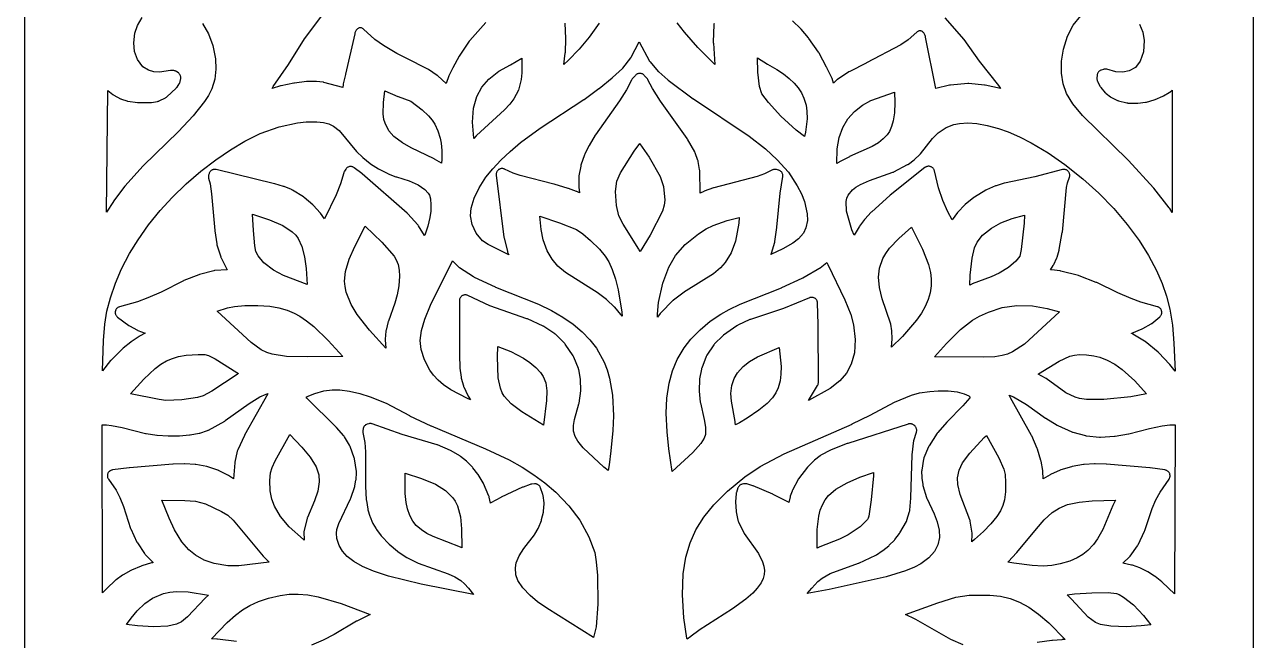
# Model space of a CAD drawing. Header units: millimetres. Extents: x 0 to 63, y 0 to 126.
# Drawn here: x 0 to 63.3, y 62.6 to 94.3 of the extents above; entities that cross this region are included whole.
import ezdxf

# ---------------------------------------------------------------- set-up
doc = ezdxf.new("R2010")
doc.units = ezdxf.units.MM
doc.layers.add('CUT', color=1, linetype='Continuous')

msp = doc.modelspace()

# ---------------------------------------------------------------- linework, layer by layer
at = {"layer": 'CUT'}
for points in [[(50.134, 123), (50.134, 126), (42.134, 126), (42.134, 123), (21.134, 123), (21.134, 126), (13.134, 126), (13.134, 123), (0, 123), (0, 3), (13.134, 3), (13.134, 0), (21.134, 0), (21.134, 3), (42.134, 3), (42.134, 0), (50.134, 0), (50.134, 3), (63.2679, 3), (63.2679, 123)], [(38.7109, 86.8357), (38.6808, 86.8419), (38.6504, 86.8451), (38.6196, 86.8451), (38.589, 86.8421), (38.559, 86.8361), (38.5297, 86.8271), (38.5015, 86.8152), (38.0941, 86.6188), (37.7132, 86.4848), (35.4905, 85.8947), (35.4663, 85.8872), (34.9887, 85.7169), (34.9644, 85.7071), (34.7806, 85.6231), (34.7577, 86.7915), (34.7563, 86.8147), (34.7531, 86.8378), (34.679, 87.2533), (34.6736, 87.2775), (34.6662, 87.3013), (34.5219, 87.7044), (34.5122, 87.7283), (34.5003, 87.7512), (34.1288, 88.4052), (34.1118, 88.4318), (32.7359, 90.3513), (32.3207, 91.0002), (32.0933, 91.4573), (32.0808, 91.4802), (32.0662, 91.5017), (32.0499, 91.5221), (31.9067, 91.6844), (31.8855, 91.7062), (31.8622, 91.7258), (31.837, 91.7428), (31.8102, 91.7574), (31.782, 91.7692), (31.7529, 91.7781), (31.7229, 91.7841), (31.6925, 91.7871), (31.662, 91.787), (31.6315, 91.7839), (31.6016, 91.7777), (31.5725, 91.7687), (31.5444, 91.7567), (31.5176, 91.7421), (31.4925, 91.7248), (31.4693, 91.7051), (31.4482, 91.6833), (31.2892, 91.5008), (31.2677, 91.4731), (31.2497, 91.4431), (30.9869, 90.9422), (30.6248, 90.372), (29.3975, 88.6284), (29.3853, 88.6094), (29.0651, 88.0727), (29.0533, 88.0509), (28.8455, 87.6262), (28.8321, 87.5944), (28.6449, 87.0645), (28.6379, 87.0415), (28.6327, 87.0182), (28.5413, 86.5121), (28.5378, 86.4868), (28.5367, 86.4612), (28.5336, 85.9599), (28.5355, 85.9251), (28.5674, 85.6389), (28.433, 85.7003), (28.4111, 85.7093), (28.0092, 85.8565), (27.9911, 85.8625), (27.2666, 86.0775), (27.2559, 86.0805), (25.5236, 86.5268), (25.163, 86.6515), (24.7122, 86.8598), (24.6851, 86.8708), (24.657, 86.8792), (24.6281, 86.8847), (24.5989, 86.8876), (24.5695, 86.8876), (24.5403, 86.8848), (24.5114, 86.8793), (24.4834, 86.871), (24.4561, 86.8601), (24.4301, 86.8466), (24.4056, 86.8306), (24.3826, 86.8124), (24.3616, 86.7921), (24.3427, 86.7699), (24.326, 86.746), (24.3117, 86.7206), (24.3, 86.6939), (24.2911, 86.6663), (24.2848, 86.6379), (24.2813, 86.6091), (24.2805, 86.58), (24.2828, 86.5511), (24.6824, 83.3499), (24.6886, 83.316), (24.8607, 82.613), (24.869, 82.5849), (24.8802, 82.5577), (24.932, 82.4468), (23.87, 82.9719), (23.5742, 83.1741), (23.2583, 83.5672), (23.0482, 84.0106), (22.9621, 84.4548), (22.999, 84.8543), (23.1544, 85.368), (23.4059, 85.8975), (23.7553, 86.4393), (24.104, 86.8774), (24.5175, 87.3224), (24.9948, 87.7721), (25.5342, 88.2244), (26.5528, 88.9716), (28.7992, 90.4388), (28.8133, 90.4486), (29.5729, 91.0081), (29.5839, 91.0166), (30.2562, 91.561), (30.2684, 91.5715), (30.7819, 92.0348), (30.7967, 92.0492), (31.2084, 92.5815), (31.2347, 92.6252), (31.6488, 93.4143), (32.1789, 92.4193), (32.2038, 92.3782), (32.629, 91.889), (32.6466, 91.8722), (33.1218, 91.4535), (33.141, 91.4379), (34.4193, 90.4844), (34.4321, 90.4754), (37.308, 88.5521), (38.1388, 87.9029), (38.7554, 87.3392), (39.328, 86.6938), (39.7858, 85.9974), (39.9937, 85.581), (40.1471, 85.1952), (40.2958, 84.5575), (40.3027, 84.207), (40.2263, 83.8368), (40.0949, 83.5655), (39.8482, 83.2692), (39.5562, 83.0417), (39.0471, 82.754), (38.4286, 82.4586), (38.4434, 82.4895), (38.4534, 82.5129), (38.4614, 82.5369), (38.6223, 83.1007), (38.6305, 83.1391), (38.7352, 83.8519), (38.7371, 83.8669), (38.9048, 85.6278), (39.0364, 86.4733), (39.0396, 86.5024), (39.0397, 86.5318), (39.037, 86.561), (39.0315, 86.5899), (39.023, 86.6181), (39.0118, 86.6453), (38.998, 86.6713), (38.9817, 86.6959), (38.9631, 86.7187), (38.9423, 86.7396), (38.9194, 86.7585), (38.8949, 86.775), (38.8688, 86.789), (38.8415, 86.8006), (38.8132, 86.8094)], [(23.1246, 88.4556), (23.0609, 89.2823), (23.1168, 89.9926), (23.2897, 90.604), (23.5436, 91.0774), (23.8972, 91.4942), (24.4222, 91.9044), (25.0192, 92.2337), (25.5953, 92.5636), (25.6089, 92.3243), (25.6063, 91.8164), (25.5732, 91.474), (25.4264, 90.924), (25.188, 90.4829), (24.9778, 90.2104), (24.7035, 89.9186), (23.2698, 88.5916), (23.2451, 88.5658), (23.1286, 88.4291)], [(40.0005, 90.7781), (40.1277, 90.5066), (40.233, 90.1542), (40.2789, 89.8465), (40.2856, 89.4441), (40.2025, 88.767), (40.1523, 88.5345), (39.724, 88.8614), (38.9384, 89.5914), (38.2964, 90.2818), (37.9631, 90.7388), (37.8428, 91.1198), (37.7444, 91.8413), (37.7293, 92.5821), (38.2491, 92.2549), (38.7287, 91.9843), (39.0733, 91.7618), (39.3716, 91.53), (39.6243, 91.2892), (39.8332, 91.0389)], [(21.1106, 87.3783), (21.0847, 87.3923), (19.898, 87.9624), (19.459, 88.2083), (19.0149, 88.5402), (18.754, 88.8337), (18.5577, 89.2164), (18.5029, 89.415), (18.4626, 89.7107), (18.4723, 90.2903), (18.5467, 90.889), (19.2189, 90.6009), (19.2334, 90.5951), (19.8862, 90.354), (20.4729, 89.9149), (20.7987, 89.6049), (20.9874, 89.3844), (21.1146, 89.1775), (21.2775, 88.8222), (21.4034, 88.4468), (21.4568, 88.188), (21.4876, 87.8231), (21.4831, 87.3593), (21.4627, 87.165)], [(41.9365, 88.4893), (42.1206, 89.002), (42.3822, 89.4485), (42.7214, 89.8324), (43.1429, 90.1575), (43.577, 90.3902), (44.7952, 90.8231), (44.808, 90.2809), (44.7886, 89.7645), (44.7271, 89.3374), (44.6426, 89.0456), (44.5235, 88.7939), (44.4047, 88.621), (44.2084, 88.414), (43.9565, 88.2191), (43.6412, 88.0308), (42.4796, 87.5051), (42.4649, 87.498), (41.9559, 87.234), (41.9327, 87.2207), (41.8187, 87.1483), (41.8324, 87.9094)], [(9.7752, 86.8458), (9.7459, 86.843), (9.7171, 86.8374), (9.6889, 86.829), (9.6617, 86.8181), (9.6357, 86.8044), (9.6111, 86.7885), (9.5882, 86.7703), (9.5672, 86.7499), (9.5484, 86.7276), (9.5318, 86.7036), (9.5176, 86.6782), (9.5059, 86.6515), (9.4969, 86.6239), (9.4767, 86.5495), (9.4701, 86.5188), (9.4669, 86.4877), (9.4668, 86.4564), (9.47, 86.4253), (9.4765, 86.3947), (9.5567, 86.0964), (9.6284, 85.5835), (9.7883, 83.6995), (9.7904, 83.6813), (9.89, 83.0065), (9.8945, 82.9829), (9.9008, 82.9599), (10.0989, 82.3368), (10.107, 82.3144), (10.1169, 82.2927), (10.4262, 81.6799), (9.8034, 81.6357), (9.776, 81.6326), (9.7491, 81.6269), (9.0047, 81.4366), (8.9664, 81.4239), (8.2078, 81.1186), (8.1843, 81.108), (7.0308, 80.526), (6.3473, 80.2253), (5.8149, 80.0301), (4.8869, 79.7696), (4.8592, 79.7603), (4.8324, 79.7484), (4.8069, 79.7342), (4.783, 79.7175), (4.7608, 79.6985), (4.7405, 79.6776), (4.7224, 79.6548), (4.7066, 79.6303), (4.6933, 79.6045), (4.6825, 79.5776), (4.6744, 79.5497), (4.6691, 79.5212), (4.6666, 79.4924), (4.6668, 79.4634), (4.67, 79.4345), (4.6759, 79.4062), (4.6846, 79.3785), (4.6959, 79.3518), (4.7097, 79.3263), (4.7261, 79.3022), (4.7446, 79.2798), (4.7653, 79.2592), (4.7879, 79.2408), (5.3685, 78.8106), (5.4043, 78.7878), (5.8063, 78.5694), (5.8391, 78.554), (6.212, 78.4057), (5.9223, 78.2536), (5.8941, 78.2367), (5.491, 77.9658), (5.471, 77.9513), (5.0802, 77.6396), (5.057, 77.6192), (4.4543, 77.0284), (4.4285, 76.9997), (4.0088, 76.4668), (4.0631, 78.038), (4.1313, 78.8763), (4.2368, 79.5442), (4.4186, 80.2379), (4.679, 80.9838), (4.9969, 81.7209), (5.4087, 82.5128), (5.8441, 83.2236), (6.383, 83.9843), (6.9872, 84.7269), (7.5969, 85.39), (8.3243, 86.0946), (9.0768, 86.7461), (9.8449, 87.3427), (10.5987, 87.8595), (11.3362, 88.2961), (12.1275, 88.684), (13.1063, 89.0399), (14.0522, 89.2421), (14.5014, 89.2846), (15.0451, 89.2892), (15.3954, 89.2571), (15.6714, 89.1872), (15.9058, 89.0726), (16.1903, 88.8447), (17.0899, 87.7682), (17.1104, 87.746), (17.3935, 87.4689), (17.4164, 87.4487), (17.7902, 87.1506), (17.8169, 87.1316), (18.227, 86.8714), (18.2544, 86.856), (18.6998, 86.6345), (18.725, 86.6233), (19.1225, 86.4687), (19.1437, 86.4613), (19.8062, 86.2581), (20.2667, 86.0473), (20.6081, 85.8073), (20.7858, 85.6201), (20.8504, 85.5167), (20.9043, 85.3286), (20.9249, 85.0135), (20.9134, 84.6922), (20.8638, 84.3626), (20.7592, 83.9222), (20.6012, 83.4555), (20.5958, 83.4449), (20.2817, 83.9454), (20.2667, 83.967), (20.2499, 83.9873), (19.7269, 84.5647), (19.7023, 84.589), (17.3864, 86.6202), (17.3693, 86.6341), (16.9748, 86.9322), (16.9504, 86.9489), (16.9244, 86.9631), (16.8972, 86.9748), (16.8689, 86.9836), (16.84, 86.9899), (16.8105, 86.9932), (16.7808, 86.9937), (16.7513, 86.9914), (16.7221, 86.9861), (16.6936, 86.9781), (16.6659, 86.9674), (16.6396, 86.9541), (16.6146, 86.9382), (16.5913, 86.9201), (16.5699, 86.8997), (16.5506, 86.8774), (16.5336, 86.8534), (16.4657, 86.7464), (16.4511, 86.7206), (16.439, 86.6936), (16.4298, 86.6655), (16.2734, 86.0973), (16.0506, 85.5265), (15.4414, 84.3066), (15.2426, 84.5847), (15.2192, 84.6135), (14.8745, 84.9878), (14.8491, 85.0123), (14.3912, 85.4058), (14.3725, 85.4206), (14.3526, 85.434), (13.7895, 85.7809), (13.7676, 85.7931), (13.7448, 85.8036), (13.368, 85.9573), (13.338, 85.9677), (12.8807, 86.1009), (12.8676, 86.1045), (9.8626, 86.8375), (9.8338, 86.843), (9.8045, 86.8458)], [(53.7933, 86.644), (53.7817, 86.6712), (53.7674, 86.6972), (53.7507, 86.7217), (53.7317, 86.7443), (53.7104, 86.7651), (53.6871, 86.7837), (53.6622, 86.7999), (53.6358, 86.8137), (53.6081, 86.8247), (53.5795, 86.8331), (53.5502, 86.8385), (53.5205, 86.8412), (53.4906, 86.841), (53.4609, 86.8378), (53.4317, 86.8318), (52.0101, 86.4656), (50.4542, 86.1356), (50.4265, 86.1283), (50.0203, 86.0012), (49.9904, 85.9901), (49.5211, 85.7876), (49.4856, 85.7694), (48.9055, 85.423), (48.8696, 85.398), (48.4201, 85.0325), (48.3903, 85.0047), (48.0592, 84.6518), (48.038, 84.6266), (47.7588, 84.2545), (47.5364, 84.6528), (47.2723, 85.2389), (47.0541, 85.9), (46.8412, 86.7744), (46.833, 86.8021), (46.8223, 86.8288), (46.8089, 86.8543), (46.7931, 86.8785), (46.7751, 86.9011), (46.7551, 86.9218), (46.7331, 86.9407), (46.7092, 86.9572), (46.6841, 86.9715), (46.6575, 86.9833), (46.63, 86.9925), (46.6017, 86.9992), (46.5729, 87.003), (46.5439, 87.0042), (46.5148, 87.0026), (46.4861, 86.9983), (46.458, 86.9913), (46.4305, 86.9816), (46.4042, 86.9694), (46.3792, 86.9547), (46.3558, 86.9378), (44.5684, 85.5119), (44.5551, 85.5005), (43.6149, 84.6572), (43.595, 84.6374), (43.2673, 84.2832), (43.2501, 84.2627), (42.9915, 83.9278), (42.9695, 83.8952), (42.7139, 83.4553), (42.5916, 83.7395), (42.3244, 84.6918), (42.3003, 85.1833), (42.3358, 85.3624), (42.4002, 85.5184), (42.6215, 85.7988), (42.7962, 85.936), (43.0303, 86.0739), (43.5005, 86.2766), (44.71, 86.6944), (44.7317, 86.7028), (44.7528, 86.713), (45.4642, 87.0887), (45.4849, 87.1007), (45.5046, 87.1143), (45.8008, 87.3365), (45.8268, 87.3583), (46.0942, 87.6106), (46.1231, 87.642), (46.7525, 88.4315), (47.0379, 88.72), (47.4462, 89.0011), (47.8365, 89.1549), (48.1387, 89.2152), (48.5565, 89.2366), (49.0291, 89.1985), (49.5639, 89.0993), (50.1395, 88.9452), (50.6394, 88.7698), (51.2223, 88.5189), (51.8171, 88.2169), (52.6932, 87.6956), (53.5668, 87.0893), (54.4885, 86.3552), (55.3074, 85.6138), (56.0747, 84.8286), (56.7738, 84.0141), (57.3888, 83.184), (57.8683, 82.4165), (58.2697, 81.6464), (58.5681, 80.9709), (58.7962, 80.3158), (58.965, 79.6422), (59.0946, 78.8296), (59.1766, 77.8943), (59.231, 76.4642), (58.9605, 76.8013), (58.945, 76.8191), (58.3923, 77.4068), (58.3641, 77.4332), (57.7018, 77.9776), (57.6657, 78.0031), (57.0582, 78.3694), (57.038, 78.3804), (57.0171, 78.3901), (56.9828, 78.4042), (56.9879, 78.4058), (57.0142, 78.4152), (57.5412, 78.6308), (57.5782, 78.6488), (57.9956, 78.8895), (58.0179, 78.9037), (58.0388, 78.9198), (58.4428, 79.2579), (58.4647, 79.278), (58.4844, 79.3002), (58.5017, 79.3241), (58.5167, 79.3497), (58.529, 79.3767), (58.5386, 79.4045), (58.5454, 79.4333), (58.5493, 79.4626), (58.5502, 79.4921), (58.5482, 79.5216), (58.5433, 79.5506), (58.5355, 79.5791), (58.525, 79.6068), (58.5118, 79.6332), (58.496, 79.6582), (58.4778, 79.6816), (58.4573, 79.7031), (58.4349, 79.7225), (58.4105, 79.7397), (58.3846, 79.7543), (58.3574, 79.7665), (58.3291, 79.7758), (57.4784, 80.0129), (56.9686, 80.1929), (56.2895, 80.4841), (55.205, 81.0185), (55.1797, 81.0296), (54.301, 81.3677), (54.2666, 81.3786), (53.3569, 81.6102), (53.3194, 81.6173), (52.8777, 81.6726), (52.8504, 81.6748), (52.8136, 81.6761), (52.9646, 81.9057), (52.9773, 81.9266), (52.988, 81.9486), (53.1443, 82.2998), (53.1571, 82.3339), (53.2632, 82.6819), (53.2717, 82.7166), (53.4276, 83.5932), (53.4309, 83.6171), (53.6488, 85.9116), (53.6939, 86.1604), (53.7942, 86.4413), (53.8028, 86.4696), (53.8085, 86.4986), (53.8113, 86.528), (53.8111, 86.5575), (53.8081, 86.5869), (53.8021, 86.6158)], [(30.4724, 84.9808), (30.4252, 85.7091), (30.4903, 86.2328), (30.6749, 86.6732), (31.3874, 87.7914), (31.6732, 88.176), (31.6817, 88.1655), (32.1503, 87.4662), (32.7282, 86.4739), (32.9, 85.9664), (32.9658, 85.2558), (32.9376, 84.9956), (32.8399, 84.6977), (32.2004, 83.467), (31.687, 82.6208), (31.6418, 82.7087), (31.6295, 82.7303), (30.8164, 84.0336), (30.6027, 84.4595)], [(14.0806, 83.2928), (14.281, 82.8758), (14.4174, 82.3361), (14.4961, 81.7347), (14.5555, 80.9145), (13.3385, 81.3854), (12.8132, 81.656), (12.3248, 82.0347), (12.0283, 82.3899), (11.9107, 82.6236), (11.8515, 82.9033), (11.7785, 83.6995), (11.736, 84.5318), (12.6142, 84.2412), (13.2937, 83.9513), (13.7752, 83.6369), (13.9625, 83.4514)], [(29.1424, 83.1864), (29.5918, 82.7418), (29.894, 82.3839), (30.0787, 82.0892), (30.258, 81.6849), (30.4248, 81.1944), (30.5676, 80.6522), (30.7584, 79.4881), (30.7702, 79.2917), (30.7216, 79.3597), (30.7043, 79.3817), (30.3873, 79.7481), (30.3626, 79.7735), (29.9733, 80.1289), (29.9522, 80.1465), (29.55, 80.4516), (29.5299, 80.4656), (27.8475, 81.5398), (27.4604, 81.8704), (27.1586, 82.2153), (26.8993, 82.6487), (26.6951, 83.2237), (26.5927, 83.7519), (26.5199, 84.4291), (27.5411, 84.0996), (28.4129, 83.7487), (28.747, 83.5199)], [(33.3743, 80.0876), (32.7516, 79.4622), (32.7261, 79.433), (32.5783, 79.2405), (32.5794, 79.3958), (32.6368, 79.9975), (32.8534, 80.9911), (33.1619, 81.8159), (33.5052, 82.4058), (34.0028, 82.9744), (34.6917, 83.5338), (35.0992, 83.7862), (35.4455, 83.9621), (36.1714, 84.2208), (36.7869, 84.3602), (36.7658, 84.0789), (36.5969, 83.1544), (36.3784, 82.5528), (36.0753, 82.0522), (35.8286, 81.7723), (35.4736, 81.4728), (34.0563, 80.5965), (34.0351, 80.5821), (33.4083, 80.117), (33.3908, 80.1029)], [(48.7677, 80.9359), (48.6673, 80.8882), (48.6926, 81.4057), (48.7955, 82.28), (48.9051, 82.8115), (49.0454, 83.1054), (49.3227, 83.4506), (49.7773, 83.8219), (50.27, 84.0987), (50.8424, 84.3175), (51.4788, 84.4896), (51.4665, 84.0826), (51.3166, 82.7183), (51.2361, 82.3824), (51.0281, 82.1121), (50.6586, 81.7984), (50.17, 81.5039), (49.7606, 81.3162), (48.7897, 80.9452)], [(19.2288, 81.9421), (19.2859, 81.6647), (19.3068, 81.3549), (19.2719, 80.8562), (19.1801, 80.3862), (19.0589, 79.9645), (18.7286, 79.0374), (18.72, 79.009), (18.6095, 78.5618), (18.6049, 78.5386), (18.6019, 78.5152), (18.568, 78.1093), (18.567, 78.0868), (18.5677, 78.0644), (18.5962, 77.6454), (17.7622, 78.5626), (17.1253, 79.369), (16.8125, 79.8897), (16.5606, 80.5275), (16.5007, 80.8116), (16.4795, 81.0947), (16.5279, 81.5862), (16.7138, 82.2165), (17.005, 82.8807), (17.5348, 83.9284), (18.3942, 83.1065), (19.0242, 82.3751), (19.1382, 82.1834)], [(46.6387, 81.5291), (46.6807, 81.2107), (46.6823, 80.845), (46.6313, 80.4931), (46.5273, 80.141), (46.368, 79.7787), (46.1794, 79.4508), (45.9245, 79.0897), (45.2044, 78.2368), (44.6401, 77.6876), (44.6736, 78.1229), (44.6741, 78.1598), (44.6578, 78.5035), (44.6534, 78.5421), (44.5921, 78.8828), (44.5812, 78.9252), (44.1594, 80.1754), (44.0169, 80.7685), (43.9727, 81.2894), (44.0228, 81.7553), (44.1958, 82.255), (44.3423, 82.5158), (44.5331, 82.7812), (45.0046, 83.2865), (45.6695, 83.8715), (46.2289, 82.7412), (46.5362, 81.9438)], [(25.8671, 79.157), (23.9473, 79.8292), (22.8202, 80.3576), (22.7934, 80.3687), (22.7655, 80.3771), (22.737, 80.3829), (22.7081, 80.386), (22.679, 80.3864), (22.65, 80.3839), (22.6214, 80.3788), (22.5934, 80.3709), (22.5663, 80.3604), (22.5405, 80.3475), (22.5159, 80.332), (22.4929, 80.3143), (22.4716, 80.2946), (22.4526, 80.273), (22.4356, 80.2496), (22.4209, 80.2247), (22.4088, 80.1986), (22.3993, 80.1714), (22.3923, 80.1435), (22.3882, 80.115), (22.3868, 80.0863), (22.3889, 77.3116), (22.3891, 77.2999), (22.4158, 76.633), (22.4176, 76.6102), (22.4726, 76.1442), (22.4761, 76.1215), (22.4814, 76.0992), (22.5932, 75.6979), (22.601, 75.6738), (22.6109, 75.6503), (22.8242, 75.1999), (22.8379, 75.1741), (22.9507, 74.9858), (22.8019, 75.0449), (21.9451, 75.4921), (21.5697, 75.7569), (21.2978, 75.993), (21.0618, 76.244), (20.8649, 76.5046), (20.582, 77.034), (20.4143, 77.5747), (20.368, 78.0367), (20.4312, 78.559), (20.6013, 79.1372), (20.8971, 79.8638), (22.0284, 82.1451), (22.333, 81.8313), (22.3587, 81.8077), (22.387, 81.7873), (23.1114, 81.3236), (23.1459, 81.3046), (24.227, 80.7965), (24.2443, 80.789), (26.458, 79.9117), (27.1233, 79.5882), (27.7198, 79.2439), (28.2476, 78.878), (28.7089, 78.4888), (29.1067, 78.0739), (29.4417, 77.6336), (29.833, 76.9269), (29.9918, 76.5243), (30.1194, 76.096), (30.2765, 75.2149), (30.3259, 74.1538), (30.2938, 73.4098), (30.1904, 72.3517), (30.1037, 71.6371), (30.0388, 71.3417), (29.8225, 71.5137), (28.7579, 72.5165), (28.4801, 72.8604), (28.3433, 73.1021), (28.2636, 73.376), (28.2608, 73.6695), (28.3169, 73.9632), (28.5394, 74.77), (28.5473, 74.8086), (28.6343, 75.4422), (28.6366, 75.465), (28.637, 75.4878), (28.6278, 76.0045), (28.6264, 76.0289), (28.6229, 76.0531), (28.5333, 76.5392), (28.5266, 76.5678), (28.5171, 76.5955), (28.2829, 77.1835), (28.2692, 77.213), (28.2524, 77.2408), (27.8379, 77.851), (27.8201, 77.8745), (27.8002, 77.8961), (27.3463, 78.3436), (27.3251, 78.3625), (27.3023, 78.3795), (26.7378, 78.7577), (26.7166, 78.7707), (26.6945, 78.7818), (25.8927, 79.1468)], [(40.8283, 79.9667), (40.8259, 79.9956), (40.8207, 80.0241), (40.8128, 80.0521), (40.8022, 80.0791), (40.789, 80.1049), (40.7733, 80.1295), (40.7553, 80.1523), (40.7351, 80.1734), (40.7129, 80.1925), (40.6891, 80.2093), (40.6636, 80.2238), (40.637, 80.2358), (40.6092, 80.2451), (40.5807, 80.2518), (40.5516, 80.2557), (40.5223, 80.2569), (40.4931, 80.2552), (40.464, 80.2508), (40.4356, 80.2435), (40.4081, 80.2336), (39.0718, 79.681), (37.3816, 79.1236), (37.3485, 79.1105), (36.7224, 78.8193), (36.6988, 78.807), (36.6762, 78.7928), (35.9815, 78.3065), (35.9611, 78.2909), (35.9421, 78.2737), (35.5216, 77.8578), (35.5011, 77.8356), (35.483, 77.8112), (35.1254, 77.2764), (35.1089, 77.2484), (35.0954, 77.2189), (34.8617, 76.6192), (34.8528, 76.5929), (34.8464, 76.5659), (34.7513, 76.0587), (34.748, 76.0365), (34.7464, 76.0141), (34.7279, 75.4742), (34.7293, 75.4335), (34.7882, 74.8642), (34.7946, 74.8264), (34.9961, 73.974), (35.0576, 73.5693), (35.056, 73.2019), (34.9901, 73.0013), (34.8114, 72.7288), (34.4104, 72.278), (33.3496, 71.2852), (33.1767, 72.4664), (33.0817, 73.3314), (33.0384, 74.2895), (33.0693, 75.0702), (33.1818, 75.8456), (33.3552, 76.4798), (33.5983, 77.0595), (33.9514, 77.6513), (34.3064, 78.102), (34.7815, 78.5846), (35.304, 79.026), (35.8447, 79.3985), (36.2695, 79.6374), (36.8493, 79.9135), (38.9666, 80.754), (38.9821, 80.7606), (40.0365, 81.2482), (40.0618, 81.2615), (41.0084, 81.8127), (41.0282, 81.8252), (41.047, 81.8393), (41.3013, 82.0458), (41.3611, 81.9468), (42.226, 80.1264), (42.533, 79.3696), (42.677, 78.8455), (42.7609, 78.0821), (42.7243, 77.3999), (42.5652, 76.8132), (42.322, 76.3603), (41.9748, 75.9531), (41.4687, 75.5578), (40.3611, 74.9529), (40.8264, 75.7219), (40.8393, 75.7457), (40.85, 75.7706), (40.8584, 75.7963), (40.8645, 75.8227), (40.8682, 75.8495), (40.8694, 75.8765), (40.8646, 78.8739), (40.8644, 78.8833)], [(13.4848, 77.2204), (12.7392, 77.3317), (12.4669, 77.4183), (12.1724, 77.5612), (11.6696, 77.9346), (9.9198, 79.5541), (10.4427, 79.724), (10.809, 79.7887), (11.337, 79.8347), (12.0132, 79.8423), (12.6233, 79.8031), (13.0938, 79.7252), (13.5264, 79.5999), (13.8785, 79.4501), (14.1663, 79.2916), (14.5208, 79.0513), (14.8862, 78.7556), (15.6294, 78.0363), (16.385, 77.2059), (14.5558, 77.1878)], [(47.4681, 77.8873), (48.1828, 78.6002), (48.81, 79.0813), (49.1581, 79.2823), (49.6216, 79.4997), (50.3272, 79.7326), (51.0784, 79.8367), (51.8862, 79.8148), (52.6557, 79.6848), (53.2776, 79.5173), (51.4833, 77.8561), (50.8625, 77.4492), (50.6089, 77.3384), (50.3375, 77.2568), (49.9473, 77.1972), (49.3723, 77.1713), (46.8491, 77.2039)], [(7.0179, 76.8103), (7.3122, 76.9832), (7.6089, 77.1136), (7.9173, 77.2073), (8.3234, 77.2787), (8.9321, 77.3171), (9.2838, 77.3105), (9.467, 77.2717), (9.8124, 77.1001), (10.935, 76.382), (10.9575, 76.3689), (11.0215, 76.3354), (10.9685, 76.3079), (10.9405, 76.2913), (9.6368, 75.426), (9.1872, 75.1892), (8.9092, 75.0975), (8.1039, 74.9763), (7.2656, 74.9543), (6.9358, 74.992), (5.4501, 75.2933), (6.1322, 76.0452), (6.7203, 76.5911)], [(24.495, 75.5774), (24.3859, 76.1228), (24.3506, 77.2015), (24.3658, 77.7208), (25.0403, 77.4632), (25.6804, 77.1319), (26.0212, 76.8972), (26.3168, 76.6447), (26.5569, 76.3845), (26.6951, 76.1901), (26.8455, 75.852), (26.8882, 75.4422), (26.8692, 74.9447), (26.722, 73.6773), (25.6029, 74.3562), (25.0474, 74.7778), (24.6895, 75.1765), (24.5918, 75.3413)], [(36.5887, 73.8669), (36.4029, 74.9078), (36.3692, 75.3057), (36.4091, 75.717), (36.5319, 76.0855), (36.7021, 76.3711), (36.9945, 76.6927), (37.3234, 76.9501), (37.7312, 77.1929), (38.8587, 77.6819), (38.9481, 76.7059), (38.9429, 76.3111), (38.9008, 75.9663), (38.7995, 75.6012), (38.6743, 75.3352), (38.5055, 75.0861), (38.2336, 74.7935), (37.8066, 74.4454), (37.2058, 74.0334), (36.8101, 73.7998), (36.5974, 73.6933), (36.5931, 73.8241)], [(54.6672, 74.998), (54.3217, 75.0471), (54.0853, 75.1114), (53.6013, 75.3419), (52.5919, 76.0767), (52.5606, 76.0966), (52.1829, 76.3064), (52.1963, 76.3135), (53.2717, 76.9796), (53.8169, 77.2268), (54.054, 77.2841), (54.31, 77.3104), (54.6809, 77.3002), (55.0544, 77.2525), (55.3589, 77.1748), (55.7386, 77.0248), (56.125, 76.8147), (56.5113, 76.5477), (57.1615, 75.9666), (57.7659, 75.2857), (56.9506, 75.1374), (55.5688, 74.9988)], [(4.6878, 65.6914), (4.2301, 65.2711), (4.2166, 65.2579), (4.0081, 65.0409), (4, 73.6965), (4.2193, 73.6959), (4.4782, 73.6667), (5.025, 73.5574), (6.2247, 73.2539), (6.2559, 73.2477), (6.8106, 73.1672), (6.8332, 73.1649), (7.389, 73.1259), (7.412, 73.1251), (7.953, 73.1278), (7.9782, 73.129), (8.4882, 73.1735), (8.5178, 73.1775), (8.9808, 73.2638), (9.0182, 73.2733), (9.4182, 73.4016), (9.4467, 73.4125), (9.4741, 73.426), (10.3056, 73.8919), (10.3351, 73.9107), (11.5573, 74.7942), (12.1144, 75.1316), (12.4432, 75.2823), (12.5342, 75.3105), (12.5296, 75.2993), (11.3313, 73.1686), (11.3212, 73.1489), (10.9732, 72.4064), (10.9612, 72.3766), (10.9524, 72.3456), (10.8239, 71.7773), (10.8175, 71.7343), (10.7554, 70.9205), (10.4994, 71.0858), (10.4714, 71.1017), (9.9875, 71.3457), (9.9672, 71.355), (9.946, 71.3628), (9.4281, 71.5343), (9.3862, 71.5449), (8.8219, 71.6465), (8.7869, 71.6508), (8.2573, 71.6841), (8.2304, 71.6847), (7.6503, 71.6701), (7.633, 71.6692), (5.4075, 71.4868), (5.3928, 71.4853), (4.5253, 71.3718), (4.4965, 71.3667), (4.4682, 71.3587), (4.4409, 71.3481), (4.4147, 71.3349), (4.39, 71.3194), (4.3669, 71.3015), (4.3455, 71.2815), (4.3264, 71.2595), (4.3094, 71.2358), (4.2948, 71.2106), (4.2828, 71.1841), (4.2734, 71.1566), (4.2667, 71.1283), (4.2628, 71.0996), (4.2618, 71.0705), (4.2635, 71.0416), (4.2682, 71.0129), (4.2755, 70.9848), (4.2856, 70.9575), (4.2984, 70.9313), (4.3136, 70.9066), (4.7072, 70.3293), (4.9036, 69.9589), (5.0942, 69.4922), (5.4618, 68.3673), (5.4747, 68.3344), (5.7859, 67.664), (5.7962, 67.6439), (5.808, 67.6246), (6.1768, 67.0687), (6.1928, 67.0467), (6.2108, 67.0262), (6.6205, 66.6011), (6.5844, 66.5966), (6.5595, 66.5924), (6.535, 66.5861), (6.0395, 66.4374), (6.0063, 66.4254), (5.4973, 66.206), (5.4692, 66.1921), (5.0755, 65.9721), (5.0456, 65.953), (4.715, 65.7137)], [(26.3615, 70.646), (26.3331, 70.6528), (26.3042, 70.6567), (26.2749, 70.658), (26.2458, 70.6564), (26.1099, 70.6427), (26.0842, 70.6389), (26.059, 70.6331), (26.0343, 70.6251), (25.6644, 70.4879), (25.6435, 70.4793), (24.537, 69.9732), (24.5165, 69.9629), (23.9985, 69.677), (23.9823, 69.6671), (23.9239, 69.9697), (23.9162, 70.0003), (23.9054, 70.03), (23.6312, 70.6733), (23.6212, 70.6943), (23.6096, 70.7146), (23.3472, 71.1343), (23.3291, 71.1601), (23.0733, 71.4868), (23.0536, 71.5095), (22.7728, 71.8024), (22.7476, 71.8258), (22.4497, 72.073), (22.4301, 72.0879), (22.4096, 72.1012), (21.9677, 72.3604), (21.9325, 72.3782), (21.2678, 72.6601), (21.2352, 72.6719), (19.4402, 73.2031), (17.901, 73.744), (17.8729, 73.7523), (17.8442, 73.758), (17.8149, 73.7609), (17.7857, 73.761), (17.7565, 73.7582), (17.7277, 73.7528), (17.6598, 73.7365), (17.6314, 73.7282), (17.6041, 73.7172), (17.5779, 73.7037), (17.5532, 73.6877), (17.5302, 73.6694), (17.5091, 73.649), (17.49, 73.6267), (17.4733, 73.6026), (17.459, 73.5771), (17.4473, 73.5502), (17.4383, 73.5224), (17.4321, 73.4939), (17.4159, 73.3975), (17.4127, 73.3714), (17.4119, 73.345), (17.4133, 73.3189), (17.4171, 73.2929), (17.5143, 72.7827), (17.5536, 72.2973), (17.5522, 70.5543), (17.5526, 70.5372), (17.5926, 69.8347), (17.5962, 69.8026), (17.6709, 69.3552), (17.6784, 69.3221), (17.774, 68.9897), (17.7859, 68.9559), (17.9147, 68.6517), (17.9313, 68.6183), (18.096, 68.3339), (18.117, 68.3024), (18.3661, 67.9757), (18.3894, 67.9487), (18.7571, 67.5697), (18.7774, 67.5506), (19.1926, 67.195), (19.2172, 67.176), (19.6401, 66.8833), (19.6588, 66.8713), (19.6786, 66.8607), (20.2347, 66.586), (20.2679, 66.5721), (21.8077, 66.0263), (22.1454, 65.8676), (22.4582, 65.6774), (22.6544, 65.5163), (22.8625, 65.2868), (23.1082, 64.9549), (20.4122, 65.4968), (18.7398, 65.9076), (17.9632, 66.1646), (17.4024, 66.4036), (16.9567, 66.6538), (16.6169, 66.9147), (16.37, 67.188), (16.2005, 67.4797), (16.0848, 67.8398), (16.0571, 68.1257), (16.0807, 68.31), (16.1742, 68.6131), (16.7799, 69.8822), (16.7929, 69.9139), (16.9998, 70.5173), (17.0062, 70.5387), (17.0111, 70.5606), (17.0625, 70.8442), (17.067, 70.8827), (17.084, 71.2317), (17.084, 71.2611), (17.081, 71.2904), (16.9836, 71.9385), (16.9782, 71.9657), (16.9703, 71.9923), (16.7625, 72.5878), (16.7505, 72.6172), (16.7354, 72.6451), (16.4662, 73.0859), (16.4517, 73.1074), (16.4354, 73.1277), (16.0513, 73.5642), (16.0371, 73.5793), (14.5359, 75.0656), (14.4915, 75.1223), (14.5525, 75.1613), (14.9415, 75.3166), (15.4038, 75.4436), (15.8311, 75.5052), (16.2338, 75.4957), (16.7307, 75.4322), (17.2531, 75.3144), (17.7957, 75.1433), (18.6083, 74.8036), (19.8138, 74.1717), (19.8246, 74.1662), (20.9207, 73.6462), (20.9335, 73.6404), (23.7365, 72.4659), (24.9449, 71.8971), (25.6181, 71.5224), (26.2248, 71.1299), (26.7935, 70.7035), (27.3549, 70.2243), (28.0287, 69.532), (28.5835, 68.7909), (29.0554, 67.9281), (29.3515, 67.1165), (29.4331, 66.6408), (29.4961, 65.9467), (29.5164, 64.4564), (29.4201, 63.2948), (29.2909, 62.7433), (26.8847, 64.2623), (26.4167, 64.5903), (26.0347, 64.9023), (25.6486, 65.3011), (25.4022, 65.6751), (25.2927, 65.9775), (25.2677, 66.3319), (25.3178, 66.5974), (25.4617, 66.9463), (25.7029, 67.3291), (26.248, 68.0264), (26.2613, 68.0448), (26.2731, 68.0641), (26.4376, 68.3566), (26.4542, 68.391), (26.6087, 68.7732), (26.622, 68.8151), (26.7149, 69.2003), (26.7196, 69.2247), (26.7223, 69.2494), (26.7481, 69.6212), (26.7487, 69.6525), (26.7459, 69.6837), (26.6916, 70.0636), (26.6864, 70.0907), (26.6787, 70.1173), (26.5642, 70.4536), (26.5536, 70.4805), (26.5404, 70.5063), (26.5248, 70.5307), (26.5068, 70.5535), (26.4868, 70.5744), (26.4648, 70.5935), (26.4409, 70.6102), (26.4157, 70.6247), (26.3891, 70.6367)], [(46.1914, 70.9831), (46.1941, 70.9465), (46.2397, 70.6185), (46.2437, 70.596), (46.2494, 70.574), (46.4328, 69.9619), (46.44, 69.9409), (46.4486, 69.9205), (46.8255, 69.1199), (46.9836, 68.7096), (47.0849, 68.2789), (47.1017, 67.9014), (47.0252, 67.5167), (46.8477, 67.1717), (46.5571, 66.8497), (46.1364, 66.546), (45.813, 66.3725), (45.3512, 66.1761), (44.3664, 65.8749), (41.4163, 65.2193), (40.3002, 65.0047), (40.5328, 65.2936), (40.8444, 65.6236), (41.0565, 65.8021), (41.4746, 66.0365), (42.9286, 66.5702), (42.9537, 66.5808), (43.824, 66.9919), (43.8567, 67.0098), (44.1591, 67.201), (44.1867, 67.2207), (44.4928, 67.4661), (44.5223, 67.4932), (44.7831, 67.7664), (44.8064, 67.7939), (45.0398, 68.1059), (45.0581, 68.1335), (45.4013, 68.7164), (45.4175, 68.7482), (45.4299, 68.7818), (45.5681, 69.2411), (45.5755, 69.2712), (45.5797, 69.302), (45.6313, 69.9187), (45.6322, 69.9345), (45.6994, 72.1465), (45.7825, 72.8962), (45.9181, 73.3226), (45.9256, 73.3506), (45.9303, 73.3791), (45.9321, 73.408), (45.9311, 73.4369), (45.9273, 73.4656), (45.9208, 73.4938), (45.9116, 73.5212), (45.8997, 73.5477), (45.8853, 73.5729), (45.8685, 73.5966), (45.8495, 73.6186), (45.8284, 73.6386), (45.783, 73.6779), (45.7608, 73.6954), (45.737, 73.7107), (45.7117, 73.7238), (45.6855, 73.7345), (45.6583, 73.7428), (45.6303, 73.7485), (45.6022, 73.7515), (45.5737, 73.7519), (45.5453, 73.7497), (45.5173, 73.7449), (45.4899, 73.7375), (42.3799, 72.7415), (42.36, 72.7345), (41.5228, 72.4012), (41.4931, 72.3875), (41.0012, 72.1278), (40.9772, 72.1138), (40.9548, 72.0976), (40.6657, 71.8695), (40.6412, 71.8479), (40.3419, 71.554), (40.3146, 71.5233), (39.8514, 70.9236), (39.8364, 70.9025), (39.8234, 70.8803), (39.5314, 70.3269), (39.5213, 70.306), (39.513, 70.2844), (39.4221, 70.0193), (39.4133, 69.9884), (39.3484, 69.7004), (39.3473, 69.7011), (39.3269, 69.7125), (38.5422, 70.1103), (38.524, 70.1188), (37.5179, 70.5483), (37.4886, 70.5591), (37.185, 70.6532), (37.1576, 70.6604), (37.1296, 70.6649), (37.1013, 70.6669), (37.073, 70.6663), (37.0449, 70.6629), (37.0172, 70.6572), (36.9401, 70.6371), (36.9117, 70.6283), (36.8843, 70.6168), (36.8582, 70.6025), (36.8336, 70.5859), (36.8108, 70.567), (36.79, 70.5459), (36.7714, 70.523), (36.7551, 70.4983), (36.7414, 70.4722), (36.7302, 70.4448), (36.6509, 70.2175), (36.6433, 70.1921), (36.638, 70.1662), (36.635, 70.1399), (36.608, 69.748), (36.6078, 69.7096), (36.6356, 69.2502), (36.6407, 69.2104), (36.7258, 68.7809), (36.7319, 68.7556), (36.7403, 68.731), (36.7508, 68.7072), (37.0329, 68.1346), (37.0439, 68.1144), (37.0565, 68.0951), (37.779, 67.0655), (37.9987, 66.6446), (38.0681, 66.418), (38.0947, 66.2013), (38.0798, 65.9924), (38.0219, 65.782), (37.9176, 65.5646), (37.7182, 65.2819), (37.4926, 65.0372), (37.1407, 64.7246), (36.4416, 64.216), (34.7284, 63.1184), (34.716, 63.11), (34.3164, 62.8251), (34.2946, 62.8079), (34.1174, 62.6554), (34.0988, 62.7178), (33.9438, 63.7569), (33.8742, 64.9379), (33.9125, 66.0209), (34.0475, 66.8916), (34.2606, 67.6176), (34.5663, 68.2958), (34.9736, 68.9446), (35.4921, 69.581), (36.1972, 70.2804), (37.0832, 71.022), (37.8743, 71.554), (39.1038, 72.1981), (42.606, 73.737), (42.6164, 73.7417), (43.5313, 74.1854), (43.5432, 74.1915), (44.7921, 74.8669), (45.6577, 75.2295), (46.0703, 75.3356), (46.6029, 75.4191), (47.0443, 75.45), (47.5543, 75.4426), (48.0082, 75.3898), (48.3725, 75.2982), (48.6114, 75.1839), (48.6794, 75.1182), (48.6628, 75.0871), (48.3121, 74.6728), (47.493, 73.8476), (47.479, 73.8325), (47.013, 73.2939), (46.9887, 73.2619), (46.565, 72.6145), (46.5505, 72.5899), (46.5385, 72.564), (46.3051, 71.9934), (46.2943, 71.9624), (46.2871, 71.9303), (46.1908, 71.3588), (46.1875, 71.3322), (46.1867, 71.3053)], [(56.1478, 73.1126), (56.8353, 73.234), (56.8587, 73.2391), (57.9096, 73.5109), (58.5665, 73.6451), (58.9696, 73.6944), (59.2375, 73.6958), (59.2051, 64.9908), (58.5706, 65.6017), (58.547, 65.6222), (58.2037, 65.8904), (58.1794, 65.9075), (57.8318, 66.1277), (57.803, 66.1438), (57.4459, 66.3193), (57.4145, 66.3326), (57.0425, 66.4661), (57.0207, 66.4731), (56.9984, 66.4783), (56.5437, 66.568), (56.8867, 66.9075), (56.9029, 66.9249), (56.9178, 66.9435), (57.3055, 67.4725), (57.3213, 67.4964), (57.3347, 67.5217), (57.6644, 68.2203), (57.6773, 68.2521), (58.0599, 69.384), (58.2463, 69.8285), (58.4617, 70.2289), (58.9252, 70.9058), (58.9403, 70.9306), (58.9531, 70.9567), (58.9633, 70.9839), (58.9708, 71.012), (58.9754, 71.0406), (58.9773, 71.0696), (58.9763, 71.0986), (58.9725, 71.1273), (58.9659, 71.1556), (58.9566, 71.1831), (58.9446, 71.2097), (58.93, 71.2348), (58.9133, 71.2585), (58.8941, 71.2805), (58.8729, 71.3006), (58.8499, 71.3185), (58.8252, 71.3342), (58.799, 71.3475), (58.7717, 71.3581), (58.7436, 71.3661), (58.7147, 71.3715), (57.9488, 71.4744), (57.9341, 71.476), (55.6996, 71.6677), (55.6813, 71.6687), (55.1164, 71.6833), (55.0893, 71.6828), (54.552, 71.6492), (54.5201, 71.6454), (53.9326, 71.5462), (53.8951, 71.5374), (53.3548, 71.3744), (53.3148, 71.3593), (52.8269, 71.1337), (52.7963, 71.1174), (52.4512, 70.9072), (52.4309, 71.3025), (52.4261, 71.3424), (52.3355, 71.8207), (52.3281, 71.851), (52.1491, 72.446), (52.1372, 72.4786), (51.8575, 73.1248), (51.8437, 73.1527), (50.7587, 75.0805), (50.6911, 75.2217), (50.9126, 75.1346), (51.5927, 74.7479), (52.5681, 74.0466), (52.5858, 74.0348), (53.1701, 73.6739), (53.205, 73.6553), (53.9224, 73.332), (53.9457, 73.3226), (53.9696, 73.3153), (54.6216, 73.1423), (54.6461, 73.1368), (54.671, 73.1335), (55.3473, 73.0689), (55.3704, 73.0675), (55.3936, 73.0679), (56.1117, 73.1084)], [(14.549, 68.8878), (14.3935, 68.2609), (14.3885, 68.2359), (14.3856, 68.2106), (14.3848, 68.1852), (14.3908, 67.7567), (14.3524, 67.7871), (13.6254, 68.4369), (13.1763, 68.9716), (12.8642, 69.5107), (12.7319, 69.8662), (12.6418, 70.303), (12.6221, 70.8325), (12.6689, 71.2231), (12.7539, 71.493), (12.9091, 71.8339), (13.664, 73.1912), (14.2784, 72.5531), (14.7082, 72.0389), (15.015, 71.5315), (15.1471, 71.119), (15.1697, 70.756), (15.0915, 70.2787), (14.927, 69.7899), (14.5638, 68.9322), (14.5555, 68.9104)], [(50.4465, 69.8353), (50.3644, 69.5408), (50.2384, 69.2609), (50.0583, 68.976), (49.7511, 68.5983), (49.3686, 68.2002), (48.9076, 67.7856), (48.766, 67.676), (48.7912, 68.0418), (48.7915, 68.0763), (48.7878, 68.1106), (48.6835, 68.7425), (48.6773, 68.7709), (48.6684, 68.7987), (48.1753, 70.1117), (48.0509, 70.6158), (48.035, 70.9719), (48.1117, 71.3558), (48.2948, 71.7365), (48.6738, 72.2391), (49.4074, 73.0446), (49.5199, 73.1496), (50.1665, 72.0004), (50.4231, 71.4059), (50.48, 71.1397), (50.5067, 70.7345), (50.4987, 70.2475)], [(19.8291, 69.0225), (19.7095, 69.3659), (19.6424, 69.6963), (19.5971, 70.1633), (19.5882, 71.216), (20.4393, 70.9359), (21.1546, 70.6373), (21.6791, 70.3149), (22.0529, 69.9431), (22.1665, 69.7728), (22.2872, 69.5235), (22.4394, 68.9573), (22.4994, 68.3336), (22.5085, 67.369), (22.4773, 67.3849), (22.4478, 67.398), (21.0318, 67.9408), (20.7045, 68.1082), (20.4311, 68.2863), (20.1636, 68.5211), (19.9927, 68.7304)], [(41.0804, 69.5835), (41.2232, 69.8306), (41.3971, 70.05), (41.7721, 70.3796), (42.3434, 70.7155), (43.001, 70.9947), (43.7055, 71.2416), (43.7012, 71.0679), (43.5932, 69.8414), (43.468, 68.999), (43.4359, 68.8829), (43.3976, 68.8242), (43.0213, 68.4475), (42.4099, 68.0322), (41.9606, 67.8113), (40.9434, 67.4205), (40.9092, 67.4049), (40.8, 67.3467), (40.8056, 68.3098), (40.8867, 68.9958), (40.9685, 69.3058)], [(8.4604, 67.2554), (8.0999, 67.6722), (7.7203, 68.2902), (7.4386, 68.8893), (7.066, 69.8094), (8.2552, 69.8061), (8.8028, 69.7633), (9.3091, 69.6246), (10.1438, 69.2403), (10.4646, 69.0393), (10.746, 68.7931), (12.2819, 66.9418), (12.3002, 66.9216), (12.5985, 66.6218), (11.0391, 66.4393), (10.4564, 66.4301), (9.7662, 66.5652), (9.2459, 66.7365), (8.8012, 66.9781)], [(56.0312, 69.5491), (55.51, 68.2998), (55.2458, 67.825), (55.0343, 67.5384), (54.7439, 67.2347), (54.4798, 67.0232), (54.1916, 66.8455), (53.8087, 66.6745), (53.3153, 66.5318), (52.8812, 66.4492), (52.4448, 66.4251), (51.8807, 66.4594), (50.9337, 66.5739), (50.6183, 66.6196), (50.6417, 66.6406), (50.6616, 66.6602), (51.0728, 67.1043), (51.0851, 67.1184), (52.0913, 68.3493), (52.4941, 68.7998), (52.9124, 69.1791), (53.263, 69.4091), (53.6983, 69.5907), (54.2939, 69.7174), (54.9631, 69.7771), (56.1728, 69.8225), (56.0421, 69.5723)], [(7.4766, 65.0826), (7.8148, 65.1184), (8.4145, 65.0922), (9.4738, 64.9259), (9.3146, 64.7914), (9.2898, 64.768), (8.3827, 63.8068), (8.0748, 63.5632), (7.8215, 63.4352), (7.3682, 63.3372), (6.6356, 63.3026), (5.8208, 63.3486), (5.2525, 63.4172), (5.4806, 63.7431), (5.7982, 64.1262), (6.1867, 64.4905), (6.5907, 64.7662), (7.1567, 65.0083)], [(56.7118, 63.3008), (55.9224, 63.3301), (55.4011, 63.4163), (55.1339, 63.5248), (54.7663, 63.7921), (53.8977, 64.7263), (53.8875, 64.7367), (53.6825, 64.9369), (54.0521, 64.9881), (54.9481, 65.0553), (55.7883, 65.0641), (56.2236, 65.0089), (56.361, 64.9589), (56.5801, 64.8328), (57.0876, 64.4226), (57.6134, 63.8734), (57.9828, 63.4077), (57.4929, 63.3433)]]:
    msp.add_lwpolyline(points, close=True, dxfattribs=at)
for points in [[(9.1652, 94.3613), (9.4662, 93.8283), (9.6901, 93.2162), (9.8236, 92.5398), (9.8554, 91.9969), (9.7921, 91.4813), (9.6383, 90.9964), (9.467, 90.6509), (9.2691, 90.3375), (8.6874, 89.6072), (7.9197, 88.8016), (6.1005, 87.0259), (6.0873, 87.0122), (5.1786, 86.0053), (5.1608, 85.9838), (4.584, 85.2113), (4.5711, 85.1926), (4.2219, 84.6427), (4.2824, 90.9117), (4.5519, 90.696), (4.5733, 90.6804), (4.5961, 90.6666), (4.9328, 90.4827), (4.9579, 90.4704), (4.9839, 90.4606), (5.2648, 90.3682), (5.2921, 90.3606), (5.3201, 90.3555), (5.8125, 90.29), (5.8538, 90.2873), (6.4798, 90.289), (6.5031, 90.29), (6.5263, 90.2926), (6.8479, 90.3428), (6.8786, 90.3492), (6.9084, 90.3587), (6.937, 90.3711), (7.2536, 90.5286), (7.2793, 90.543), (7.3034, 90.5597), (7.3258, 90.5787), (7.8067, 91.0287), (7.8296, 91.0527), (7.8498, 91.0792), (7.9646, 91.2479), (7.9785, 91.2705), (7.9904, 91.2943), (8.0002, 91.319), (8.0077, 91.3445), (8.0129, 91.3705), (8.0367, 91.526), (8.0396, 91.5549), (8.0398, 91.5839), (8.0371, 91.6128), (8.0316, 91.6413), (8.0234, 91.6692), (8.0124, 91.6962), (7.9989, 91.7219), (7.9828, 91.7464), (7.9645, 91.7691), (7.9442, 91.7899), (7.9217, 91.8088), (7.8432, 91.8686), (7.8206, 91.8842), (7.7967, 91.8977), (7.7718, 91.9091), (7.7458, 91.9181), (7.7191, 91.9247), (7.6919, 91.929), (7.5937, 91.9399), (7.5655, 91.9418), (7.537, 91.9409), (7.5088, 91.9375), (6.9448, 91.8423), (6.6562, 91.861), (6.3852, 91.9453), (6.0881, 92.1248), (5.8117, 92.5073), (5.6675, 92.9174), (5.6182, 93.365), (5.6801, 93.8586), (5.8074, 94.2456), (6.0497, 94.6681)], [(23.7488, 94.4024), (22.9221, 93.481), (22.8904, 93.4403), (22.4041, 92.7185), (22.3768, 92.6715), (22.0506, 92.0734), (22.028, 92.0355), (21.8537, 91.6867), (21.8395, 91.6532), (21.7047, 91.2742), (21.2691, 91.6599), (21.2369, 91.6848), (20.7941, 91.9817), (20.756, 92.0034), (20.219, 92.2824), (20.1905, 92.299), (19.1717, 92.8113), (18.4821, 93.2147), (18.0415, 93.5315), (17.4541, 94.0637), (17.4284, 94.0844), (17.4013, 94.1018), (17.3731, 94.1152), (17.344, 94.1249), (17.3144, 94.1305), (17.2846, 94.1321), (17.2549, 94.1296), (17.2254, 94.1231), (17.1964, 94.1127), (17.1685, 94.0984), (17.1416, 94.0804), (17.1163, 94.0587), (17.0924, 94.0339), (17.0706, 94.0057), (17.0508, 93.9749), (17.0334, 93.9414), (17.0183, 93.9057), (17.006, 93.8682), (16.9963, 93.8293), (16.5256, 91.7541), (16.521, 91.7359), (16.4113, 91.2466), (16.4056, 91.2108), (16.3907, 91.0607), (15.4154, 91.3214), (15.3915, 91.3268), (15.3672, 91.3303), (15.0297, 91.3645), (14.9975, 91.3661), (14.5429, 91.3642), (14.5093, 91.3622), (13.892, 91.2915), (13.8656, 91.2872), (13.2134, 91.1539), (13.1819, 91.1458), (12.7407, 91.0054), (12.8071, 91.1117), (13.5906, 92.2378), (14.4049, 93.5576), (15.3041, 94.7498)], [(29.5872, 94.3654), (29.0712, 93.6549), (28.5537, 93.0382), (27.9859, 92.4455), (27.7706, 92.2466), (27.8399, 92.8195), (27.8438, 92.8728), (27.8624, 93.5483), (27.8622, 93.5851), (27.8335, 94.3773)], [(35.498, 94.3553), (35.4927, 94.2955), (35.4602, 93.3987), (35.4599, 93.3667), (35.4614, 93.3347), (35.5424, 92.2473), (35.4345, 92.3415), (34.6695, 93.1157), (33.9683, 93.9045), (33.6006, 94.3969)], [(47.3868, 94.6401), (48.3572, 93.5235), (49.1536, 92.4108), (50.1498, 91.1565), (50.2514, 91.0106), (49.4606, 91.1807), (49.4245, 91.1863), (48.6148, 91.2617), (48.5875, 91.2631), (48.5602, 91.262), (47.674, 91.1865), (47.6494, 91.1834), (47.6252, 91.1782), (46.9231, 91.0013), (46.3921, 93.6522), (46.3836, 93.6927), (46.3722, 93.7319), (46.3581, 93.7692), (46.3413, 93.8044), (46.322, 93.8372), (46.3005, 93.867), (46.2769, 93.8938), (46.2514, 93.9169), (46.2245, 93.9367), (46.1962, 93.9524), (46.1668, 93.9642), (46.1368, 93.972), (46.1065, 93.9754), (46.0759, 93.9747), (46.0456, 93.9697), (46.0158, 93.9604), (45.9868, 93.9472), (45.959, 93.93), (45.9325, 93.909), (45.4923, 93.5179), (45.115, 93.2588), (43.3464, 92.3224), (43.3253, 92.3099), (42.483, 91.8861), (42.4447, 91.8647), (41.8461, 91.4706), (41.8176, 91.4493), (41.7917, 91.4248), (41.6526, 91.2764), (41.5739, 91.5197), (41.558, 91.559), (41.3075, 92.0707), (41.2962, 92.0916), (41.2833, 92.1115), (40.9016, 92.8307), (40.8876, 92.8563), (40.8723, 92.8802), (40.3865, 93.5846), (40.3612, 93.6172), (39.9803, 94.0565), (39.9605, 94.0774), (39.5347, 94.4916)], [(57.4065, 94.3195), (57.5757, 93.9), (57.6451, 93.4778), (57.6011, 92.9046), (57.445, 92.4217), (57.1995, 92.0982), (56.8753, 91.9233), (56.5525, 91.8556), (56.1841, 91.8726), (55.7142, 91.9977), (55.686, 92.0038), (55.6574, 92.0072), (55.6286, 92.0079), (55.5998, 92.006), (55.5713, 92.0012), (55.5435, 91.9939), (55.436, 91.9601), (55.4083, 91.9499), (55.3817, 91.937), (55.3565, 91.9217), (55.3328, 91.904), (55.3112, 91.8841), (55.2915, 91.8622), (55.2741, 91.8386), (55.2591, 91.8133), (55.2467, 91.7867), (55.237, 91.759), (55.2299, 91.7305), (55.2258, 91.7016), (55.2108, 91.5406), (55.2095, 91.5131), (55.2108, 91.4854), (55.2147, 91.4581), (55.2211, 91.4313), (55.2299, 91.405), (55.2412, 91.3798), (55.3685, 91.126), (55.3868, 91.0944), (55.4089, 91.0653), (55.6431, 90.7923), (55.664, 90.7703), (55.687, 90.7505), (55.9017, 90.5835), (55.9267, 90.5659), (55.9535, 90.551), (56.2641, 90.3975), (56.2946, 90.3844), (56.3265, 90.3746), (56.748, 90.2708), (56.779, 90.2649), (56.8103, 90.2621), (57.269, 90.2456), (57.2946, 90.2458), (57.3202, 90.248), (57.7183, 90.3007), (57.7609, 90.3095), (58.163, 90.4222), (58.2024, 90.4362), (58.5986, 90.6088), (58.632, 90.6258), (58.938, 90.8069), (58.9587, 90.8203), (59.0929, 90.9152), (59.0789, 84.7101), (59.0764, 84.6277), (58.9563, 84.8285), (58.9359, 84.8584), (58.1419, 85.8824), (58.1257, 85.9015), (56.8341, 87.3085), (56.8228, 87.3201), (54.467, 89.6257), (53.9691, 90.2249), (53.6513, 90.747), (53.4685, 91.2503), (53.3812, 91.8008), (53.3867, 92.4082), (53.4816, 93.0356), (53.6879, 93.6964), (53.9875, 94.2736), (54.3743, 94.7576)], [(10.9195, 62.5417), (9.9337, 62.6658), (9.9055, 62.6681), (9.6274, 62.6772), (10.4226, 63.5146), (10.8611, 63.9051), (11.2239, 64.1738), (11.5903, 64.3928), (12.0481, 64.6011), (12.5596, 64.7701), (13.1614, 64.9119), (13.625, 64.9741), (14.0889, 64.9856), (14.5767, 64.9439), (15.1084, 64.8454), (16.3074, 64.491), (17.7961, 63.934), (17.1065, 63.5958), (17.0854, 63.5844), (15.9317, 62.9006), (15.3756, 62.6104), (14.7796, 62.3549)], [(48.3236, 62.366), (47.693, 62.6387), (45.883, 63.6818), (45.86, 63.6938), (45.3516, 63.9317), (47.0216, 64.5365), (47.9393, 64.8217), (48.627, 64.9268), (49.6909, 64.9302), (50.2451, 64.87), (50.7513, 64.7523), (51.2306, 64.5684), (51.7073, 64.3063), (52.203, 63.9523), (52.7337, 63.4959), (53.5792, 62.637), (53.4232, 62.6368), (53.4015, 62.636), (52.9179, 62.6013), (52.896, 62.5989), (52.1358, 62.489)]]:
    msp.add_lwpolyline(points, dxfattribs=at)

doc.saveas('drawing.dxf')
